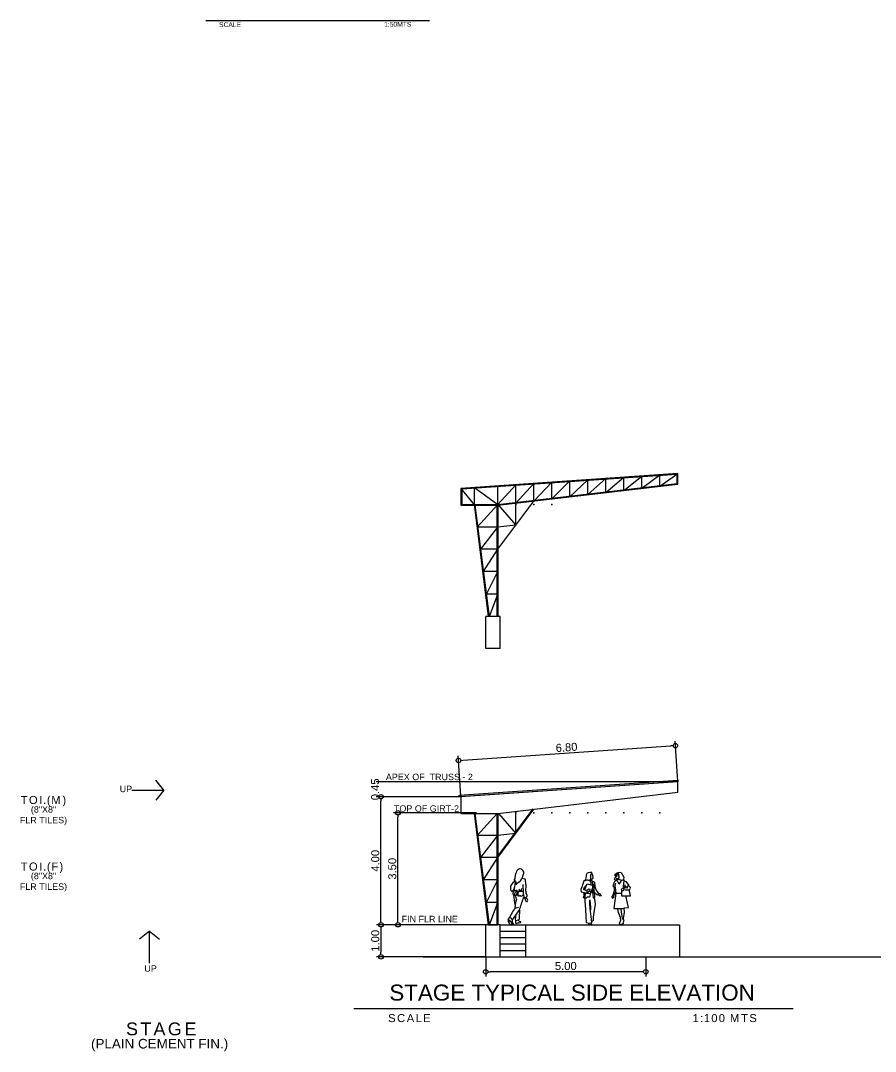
# Model space of a CAD drawing. Header units: inches. Extents: x -1369 to 1198, y -366 to 1398.
# Drawn here: x 13.8 to 40.49, y -338.42 to -306.23 of the extents above; entities that cross this region are included whole.
import ezdxf

# ---------------------------------------------------------------- set-up
doc = ezdxf.new("R2010")
doc.units = ezdxf.units.IN
doc.header["$MEASUREMENT"] = 0
for name, color, linetype in [('dim', 8, 'Continuous'), ('FIGURE', 8, 'Continuous'), ('txt', 7, 'Continuous')]:
    doc.layers.add(name, color=color, linetype=linetype)
doc.styles.add('ATTR', font='romans.shx', dxfattribs={"width": 0.8, "height": 1.735066})
doc.styles.get("Standard").update_dxf_attribs({"font": 'arial.ttf'})
doc.dimstyles.get("Standard").update_dxf_attribs({"dimtxt": 0.25, "dimasz": 0.14, "dimexe": 0.145, "dimexo": 0.025, "dimgap": 0.05, "dimtad": 1, "dimzin": 0, "dimdsep": 46, "dimtxsty": 'Standard', "dimblk": 'DOTBLANK', "dimcen": 0.09, "dimclrd": 256, "dimclre": 256, "dimaunit": 1, "dimadec": 5, "dimazin": 0, "dimtfac": 1, "dimtix": 1, "dimtofl": 0, "dimtmove": 0, "dimatfit": 3, "dimfxl": 0, "dimtolj": 1, "dimtzin": 0, "dimlwd": -1, "dimlwe": -1, "dimarcsym": 0})

# ---------------------------------------------------------------- blocks, each defined once
blk = doc.blocks.new('_DotBlank')
at = {"color": 0, "linetype": 'ByBlock', "lineweight": -2}
blk.add_line((-0.5, 0), (-1, 0), dxfattribs=at)
blk.add_circle((0, 0), 0.5, dxfattribs=at)
blk = doc.blocks.new('*D89')
at = {"layer": 'Defpoints', "color": 0, "transparency": 16777216}
for p in [(25.051, -330.468), (27.547, -330.468), (28.772, -334.465)]:
    blk.add_point(p, dxfattribs=at)
at = {"layer": 'dim', "transparency": 16777216}
for p, q in [((27.522, -330.468), (24.906, -330.468)), ((25.051, -334.325), (25.051, -330.608)), ((28.747, -334.465), (24.906, -334.465))]:
    blk.add_line(p, q, dxfattribs=at)
at = {"layer": 'dim', "transparency": 16777216, "xscale": 0.14, "yscale": 0.14, "zscale": 0.14}
for p, rotation in [((25.051, -330.468), 90), ((25.051, -334.465), 270)]:
    blk.add_blockref('_DotBlank', p, dxfattribs=dict(at, rotation=rotation))
at = {"layer": 'dim', "color": 0, "transparency": 16777216, "insert": (24.873, -332.467), "char_height": 0.25, "attachment_point": 5, "rotation": 90}
blk.add_mtext('\\A1;4.00', dxfattribs=at)
blk = doc.blocks.new('*D90')
at = {"layer": 'Defpoints', "color": 0, "transparency": 16777216}
for p in [(28.322, -334.465), (25.051, -335.465), (28.322, -335.465)]:
    blk.add_point(p, dxfattribs=at)
at = {"layer": 'dim', "transparency": 16777216}
for p, q in [((28.297, -334.465), (24.906, -334.465)), ((25.051, -334.605), (25.051, -335.325)), ((28.297, -335.465), (24.906, -335.465))]:
    blk.add_line(p, q, dxfattribs=at)
at = {"layer": 'dim', "transparency": 16777216, "xscale": 0.14, "yscale": 0.14, "zscale": 0.14}
for p, rotation in [((25.051, -334.465), 90), ((25.051, -335.465), 270)]:
    blk.add_blockref('_DotBlank', p, dxfattribs=dict(at, rotation=rotation))
at = {"layer": 'dim', "color": 0, "transparency": 16777216, "insert": (24.873, -334.965), "char_height": 0.25, "attachment_point": 5, "rotation": 90}
blk.add_mtext('\\A1;1.00', dxfattribs=at)
blk = doc.blocks.new('*D91')
at = {"layer": 'Defpoints', "color": 0, "transparency": 16777216}
for p in [(25.582, -330.968), (28.06, -330.968), (28.322, -334.465)]:
    blk.add_point(p, dxfattribs=at)
at = {"layer": 'dim', "transparency": 16777216}
for p, q in [((28.035, -330.968), (25.437, -330.968)), ((25.582, -334.325), (25.582, -331.108)), ((28.297, -334.465), (25.437, -334.465))]:
    blk.add_line(p, q, dxfattribs=at)
at = {"layer": 'dim', "transparency": 16777216, "xscale": 0.14, "yscale": 0.14, "zscale": 0.14}
for p, rotation in [((25.582, -330.968), 90), ((25.582, -334.465), 270)]:
    blk.add_blockref('_DotBlank', p, dxfattribs=dict(at, rotation=rotation))
at = {"layer": 'dim', "color": 0, "transparency": 16777216, "insert": (25.405, -332.717), "char_height": 0.25, "attachment_point": 5, "rotation": 90}
blk.add_mtext('\\A1;3.50', dxfattribs=at)
blk = doc.blocks.new('W1')
at = {"color": 0, "linetype": 'Continuous'}
for p, q in [((30.047, -144.465), (30.031, -144.51)), ((30.063, -144.38), (30.047, -144.425)), ((30.047, -144.425), (30.047, -144.465)), ((30.104, -144.364), (30.063, -144.38)), ((30.173, -144.348), (30.104, -144.364)), ((30.221, -144.352), (30.173, -144.348)), ((30.185, -144.425), (30.177, -144.526)), ((30.225, -144.397), (30.185, -144.425)), ((30.237, -144.389), (30.221, -144.352)), ((30.241, -144.409), (30.237, -144.389)), ((30.25, -144.441), (30.241, -144.409)), ((30.266, -144.461), (30.25, -144.441)), ((30.258, -144.473), (30.266, -144.461)), ((30.262, -144.526), (30.258, -144.473)), ((29.902, -144.825), (29.877, -144.886)), ((29.926, -144.781), (29.902, -144.825)), ((29.934, -144.736), (29.926, -144.781)), ((29.95, -144.688), (29.934, -144.736)), ((29.958, -144.631), (29.95, -144.688)), ((30.007, -144.603), (29.958, -144.631)), ((30.023, -144.566), (30.015, -144.599)), ((30.015, -144.599), (30.076, -144.583)), ((30.031, -144.51), (30.023, -144.566)), ((30.076, -144.583), (30.112, -144.583)), ((30.112, -144.583), (30.169, -144.595)), ((30.116, -144.591), (30.165, -144.615)), ((30.165, -144.615), (30.185, -144.647)), ((30.169, -144.595), (30.185, -144.575)), ((30.177, -144.526), (30.181, -144.558)), ((30.185, -144.575), (30.177, -144.558)), ((30.181, -144.558), (30.233, -144.55)), ((30.185, -144.647), (30.193, -144.696)), ((30.193, -144.696), (30.193, -144.734)), ((30.205, -144.554), (30.201, -144.599)), ((30.201, -144.599), (30.237, -144.607)), ((30.233, -144.55), (30.262, -144.526)), ((30.237, -144.607), (30.274, -144.627)), ((30.274, -144.627), (30.302, -144.651)), ((30.302, -144.651), (30.306, -144.704)), ((30.306, -144.704), (30.314, -144.761)), ((30.314, -144.761), (30.322, -144.781)), ((29.877, -144.886), (29.894, -144.955)), ((29.894, -144.955), (29.946, -144.967)), ((29.946, -144.967), (30.007, -144.987)), ((30.022, -144.99), (30.004, -145.095)), ((30.004, -145.095), (30.004, -145.242)), ((30.065, -144.972), (30.083, -144.971)), ((30.083, -144.971), (30.134, -144.945)), ((30.096, -144.89), (30.088, -144.914)), ((30.132, -144.87), (30.096, -144.89)), ((30.173, -144.886), (30.132, -144.87)), ((30.134, -144.945), (30.169, -144.918)), ((30.169, -144.918), (30.173, -144.886)), ((30.189, -144.965), (30.224, -144.968)), ((30.224, -144.968), (30.249, -144.966)), ((30.298, -145.137), (30.327, -145.319)), ((30.004, -145.242), (30.027, -145.51)), ((30.156, -145.208), (30.172, -145.324)), ((30.161, -145.321), (30.156, -145.208)), ((30.167, -145.479), (30.161, -145.321)), ((30.172, -145.324), (30.182, -145.434)), ((30.182, -145.434), (30.177, -145.516)), ((30.311, -145.468), (30.285, -145.6)), ((30.327, -145.363), (30.311, -145.468)), ((30.327, -145.319), (30.327, -145.363)), ((30.027, -145.51), (30.035, -145.728)), ((30.035, -145.728), (30.051, -145.912)), ((30.198, -145.723), (30.167, -145.479)), ((30.219, -145.917), (30.198, -145.723)), ((30.269, -145.741), (30.264, -145.849)), ((30.285, -145.6), (30.269, -145.741)), ((30.051, -145.912), (30.14, -145.933)), ((30.13, -145.983), (30.125, -145.941)), ((30.177, -145.983), (30.13, -145.983)), ((30.14, -145.933), (30.219, -145.917)), ((30.211, -145.964), (30.177, -145.983)), ((30.203, -145.928), (30.211, -145.964)), ((30.243, -145.87), (30.219, -145.87)), ((30.264, -145.849), (30.243, -145.87))]:
    blk.add_line(p, q, dxfattribs=at)
for points in [[(29.997, -144.9), (30.076, -144.707), (30.271, -144.752), (30.167, -145.021), (29.958, -144.995), (29.967, -144.974)], [(29.973, -144.89), (29.971, -144.874), (29.974, -144.857), (29.988, -144.838), (29.995, -144.814), (30.001, -144.797), (30.034, -144.764)], [(30.219, -144.603), (30.241, -144.709), (30.249, -144.747), (30.249, -144.966), (30.268, -145.137), (30.298, -145.137), (30.32, -145.124), (30.32, -145.091), (30.312, -145.06), (30.302, -145.021), (30.295, -144.964), (30.301, -144.927), (30.307, -144.782), (30.289, -144.717)], [(30.322, -144.781), (30.339, -144.85), (30.349, -144.891), (30.375, -144.932), (30.411, -144.972), (30.435, -144.997), (30.409, -145.023), (30.409, -145.054), (30.373, -145.046), (30.361, -145.021), (30.347, -145.021), (30.328, -145.003), (30.315, -144.976), (30.295, -144.964)], [(30.088, -144.914), (30.036, -144.914), (29.987, -144.896), (29.959, -144.885)], [(30.193, -144.955), (30.154, -145.122), (30.08, -145.122), (30.042, -145.149), (30.004, -145.149), (29.974, -145.15), (29.962, -145.125), (29.969, -145.101), (29.98, -145.068), (29.989, -144.999)], [(30.062, -144.914), (30.065, -144.984), (30.064, -144.996), (30.007, -144.987)], [(30.435, -144.997), (30.452, -145.005), (30.488, -145.016), (30.496, -145.052), (30.491, -145.038), (30.484, -145.031), (30.484, -145.031), (30.496, -145.052), (30.504, -145.06), (30.521, -145.079), (30.463, -145.083), (30.438, -145.055), (30.433, -145.045), (30.411, -145.035)]]:
    blk.add_lwpolyline(points)
blk = doc.blocks.new('People 7 Woman Walking Away')
for p, q in [((1.7, 53.5), (2.3, 58.6)), ((-3, 45.1), (-0.1, 48.6)), ((1.3, 51), (0.3, 49.2)), ((1.4, 53), (0.5, 51.8)), ((5.3, 48.5), (3.6, 46.8)), ((9.6, 53.3), (12.3, 52.4)), ((13.8, 46.2), (13.2, 51.2)), ((-3.1, 39.7), (-3.3, 44.1)), ((0.8, 39.9), (-0.5, 37.3)), ((10.2, 46.1), (10.6, 36.6)), ((13.7, 38.7), (13.9, 45.4)), ((15.1, 33.7), (14.1, 36.2)), ((7.9, 32.9), (7.5, 33.3)), ((11.1, 34.1), (11.9, 31.3)), ((12.8, 30.7), (12.9, 28.7)), ((13.4, 31), (15, 32.9)), ((1.5, 18.8), (1.6, 21.5)), ((-6.1, 6.2), (-4.2, 9.2)), ((-4.2, 1.4), (-6.1, 4.8)), ((-5.7, 6.8), (-3.6, 5)), ((-1.1, 0.9), (-3.2, 0.9)), ((-1.3, 0.9), (-2.8, 4)), ((2.1, 5.7), (2, 3.7)), ((3.7, 2.4), (5.1, 2.9)), ((5.3, 3), (7.5, 3.2))]:
    blk.add_line(p, q)
for centre, radius, start, end in [((8.7, 57.8), 6.4, 117.0545, 172.7336), ((6.8, 61.4), 2.29, 78.3367, 117.0545), ((6.2, 58.3), 5.46, 22.5187, 78.3367), ((5.6, 59.4), 5.77, 321.8182, 3.2709), ((9.4, 59.7), 1.98, 3.2709, 22.5187), ((-2.9, 50.9), 3.64, 320.3568, 331.6536), ((0.9, 51.5), 0.58, 138.9908, 318.54), ((1.9, 49.9), 0.867, 111.5383, 274.994), ((40, 41.9), 39, 169.4458, 177.1086), ((1.5, 50.9), 0.221, 291.5383, 138.54), ((0.7, 53.6), 1, 318.9908, 352.7336), ((2, 48.4), 0.624, 311.2695, 94.994), ((3, 47.3), 0.848, 131.2695, 316.8126), ((6.2, 47.7), 1.18, 113.3359, 136.8126), ((3.6, 53.6), 5.22, 293.3359, 347.1391), ((9.8, 52.2), 1.11, 108.5349, 167.1391), ((9.1, 54.1), 0.91, 288.535, 25.0961), ((11.2, 55.1), 1.33, 141.8182, 205.096), ((11.8, 51.1), 1.39, 7.2211, 70.3539), ((-1.9, 44.2), 1.4, 140.3568, 182.67), ((-2, 39.7), 1.16, 182.67, 311.3848), ((-7.1, 45.5), 8.89, 311.3848, 328.2016), ((5.9, 34), 7.28, 152.5623, 165.8775), ((-0.5, 35.6), 0.669, 165.8775, 238.6287), ((1.8, 39.3), 4.98, 238.6287, 261.777), ((250.1, 71.5), 253.3, 188.3211, 191.1937), ((13.8, 28.1), 14.9, 132.807, 154.587), ((-0.3, 41.4), 0.947, 328.2016, 4.1395), ((4.8, 41.7), 4.22, 157.5563, 184.1395), ((5.8, 41.3), 5.2, 181.2101, 195.6962), ((8.2, 59.1), 20.6, 249.0476, 276.638), ((-0.6, 44), 1.69, 337.5563, 357.1086), ((14.6, 30.7), 12.4, 138.9795, 165.0138), ((19.6, 44.5), 17, 194.476, 198.446), ((12.9, 34.5), 8.42, 149.756, 186.339), ((-1.2, 34), 9.84, 27.9066, 45.0119), ((19.5, 35.6), 12, 150.9696, 165.6194), ((21.7, 37.2), 11.1, 182.9982, 196.324), ((20.2, 38.6), 6.54, 178.5915, 201.1734), ((9.1, 45.6), 4.81, 358.5915, 7.2211), ((0.9, 33.5), 0.884, 26.8901, 81.7771), ((35.8, 19.9), 34.2, 163.7284, 177.397), ((2.2, 34.1), 0.503, 206.8901, 315.6851), ((-1576.3, -498.2), 1665.4, 18.5115, 18.628), ((3.3, 33), 1.12, 50.7706, 135.6851), ((1.2, 30), 1.77, 343.7284, 18.5115), ((5.6, 35.7), 2.43, 230.7706, 293.3394), ((6.9, 32.7), 0.838, 44.4537, 113.3394), ((-3607.3, 1270.8), 3824.9, 340.8954, 341.1088), ((8.4, 33.4), 0.742, 224.4537, 311.4645), ((12, 29.4), 4.61, 100.3584, 131.4645), ((12.7, 31.5), 0.886, 196.324, 320.4703), ((14.6, 28.8), 1.74, 183.9145, 281.3575), ((15.4, 31.4), 1.39, 171.0632, 243.0596), ((13.8, 28.5), 1.96, 333.8101, 63.0596), ((14.4, 33.4), 0.784, 320.4703, 21.1735), ((14.8, 28), 0.898, 281.3575, 333.8101), ((109, -46), 126.3, 150.5509, 153.9804), ((-1178.8, 844.8), 1445.4, 324.553, 325.0337), ((5.7, 12.3), 7.76, 92.7741, 150.5509), ((-6.4, 21.8), 7.94, 357.397, 357.8062), ((-2.5, 22.2), 10, 325.0337, 340.8954), ((32.9, 8.6), 26.9, 168.8631, 184.0751), ((-5.7, 16.2), 12.5, 348.8631, 8.8068), ((-4.9, 5.5), 1.39, 148.1282, 209.4266), ((1.1, -16.3), 21.2, 101.466, 108.3509), ((-14.2, -4.6), 17, 40.8008, 55.4469), ((-3.3, 2), 1.09, 209.4266, 271.4258), ((-5.7, 2.6), 3.2, 26.8603, 48.5676), ((2.2, 5), 4.07, 155.2937, 226.0119), ((-1.1, 1.6), 0.69, 271.4258, 46.0119), ((43.7, 7.1), 41.9, 174.5497, 181.9177), ((2, 14.8), 9.13, 268.4632, 296.6891), ((3.2, 3.6), 1.26, 176.4305, 288.7684), ((10.3, 10.4), 6.88, 218.2149, 247.1341), ((5.4, 1.9), 1.04, 96.6724, 108.7685), ((7.5, 3.7), 0.446, 276.6724, 67.1341)]:
    blk.add_arc(centre, radius, start, end)
at = {"style": 'ATTR', "width": 0.8, "flags": 9}
blk.add_attdef('ESTCODE', (0, 0), '', height=0.0159, dxfattribs=at)
blk = doc.blocks.new('W2')
at = {"color": 0, "linetype": 'Continuous'}
for p, q in [((30.744, -144.368), (30.831, -144.319)), ((30.751, -144.393), (30.744, -144.368)), ((30.751, -144.417), (30.751, -144.393)), ((30.793, -144.455), (30.751, -144.417)), ((30.773, -144.413), (30.766, -144.437)), ((30.806, -144.37), (30.773, -144.413)), ((30.791, -144.488), (30.793, -144.515)), ((30.813, -144.515), (30.793, -144.488)), ((30.795, -144.397), (30.822, -144.379)), ((30.8, -144.45), (30.795, -144.397)), ((30.851, -144.353), (30.806, -144.37)), ((30.822, -144.379), (30.842, -144.375)), ((30.831, -144.319), (30.882, -144.299)), ((30.857, -144.484), (30.84, -144.51)), ((30.842, -144.375), (30.853, -144.417)), ((30.844, -144.535), (30.866, -144.506)), ((30.857, -144.388), (30.851, -144.353)), ((30.853, -144.417), (30.857, -144.484)), ((30.871, -144.435), (30.857, -144.388)), ((30.866, -144.506), (30.871, -144.435)), ((30.882, -144.299), (30.938, -144.317)), ((30.938, -144.317), (31.018, -144.462)), ((31.018, -144.462), (31.011, -144.526)), ((30.726, -144.593), (30.678, -144.735)), ((30.678, -144.735), (30.693, -144.766)), ((30.693, -144.766), (30.747, -144.77)), ((30.775, -144.57), (30.726, -144.593)), ((30.742, -144.731), (30.757, -144.693)), ((30.757, -144.693), (30.766, -144.65)), ((30.775, -144.57), (30.797, -144.548)), ((30.793, -144.515), (30.817, -144.526)), ((30.831, -144.61), (30.797, -144.548)), ((30.84, -144.51), (30.813, -144.515)), ((30.817, -144.526), (30.844, -144.535)), ((30.875, -144.683), (30.831, -144.61)), ((30.886, -144.548), (30.844, -144.535)), ((30.875, -144.683), (30.918, -144.611)), ((30.984, -144.568), (30.886, -144.548)), ((30.918, -144.611), (30.945, -144.56)), ((31.049, -144.806), (30.946, -144.835)), ((31.011, -144.537), (30.984, -144.568)), ((30.998, -144.821), (31.029, -144.573)), ((31.011, -144.526), (31.029, -144.573)), ((31.029, -144.573), (31.078, -144.595)), ((31.078, -144.771), (31.046, -144.695)), ((31.138, -144.797), (31.049, -144.806)), ((31.078, -144.595), (31.162, -144.711)), ((31.111, -144.768), (31.078, -144.771)), ((31.109, -144.771), (31.138, -144.797)), ((31.162, -144.711), (31.111, -144.768)), ((31.178, -144.733), (31.162, -144.711)), ((31.213, -144.773), (31.178, -144.733)), ((31.204, -144.844), (31.222, -144.802)), ((31.222, -144.802), (31.213, -144.773)), ((30.773, -144.958), (30.943, -144.956)), ((31.071, -144.853), (31.162, -144.853)), ((31.159, -145.411), (31.081, -145.045)), ((31.162, -144.853), (31.204, -144.844)), ((30.707, -145.439), (30.826, -145.437)), ((30.826, -145.437), (30.917, -145.434)), ((30.849, -145.568), (30.826, -145.445)), ((30.917, -145.434), (30.991, -145.434)), ((30.92, -145.471), (30.944, -145.618)), ((30.991, -145.434), (31.046, -145.418)), ((31.022, -145.426), (31.028, -145.56)), ((31.046, -145.418), (31.159, -145.411)), ((30.91, -145.718), (30.849, -145.568)), ((30.923, -145.812), (30.91, -145.718)), ((30.944, -145.618), (30.962, -145.736)), ((30.962, -145.736), (31.001, -145.781)), ((31.004, -145.676), (30.999, -145.762)), ((30.999, -145.762), (31.004, -145.789)), ((31.001, -145.781), (31.015, -145.825)), ((31.028, -145.56), (31.004, -145.676)), ((30.886, -145.888), (30.923, -145.812)), ((30.899, -145.946), (30.886, -145.888)), ((30.999, -145.917), (30.899, -145.946)), ((31.015, -145.825), (30.996, -145.87)), ((30.996, -145.87), (30.999, -145.917))]:
    blk.add_line(p, q, dxfattribs=at)
for points in [[(30.766, -144.437), (30.739, -144.492), (30.715, -144.503), (30.731, -144.537), (30.768, -144.554), (30.786, -144.554)], [(30.72, -144.768), (30.712, -144.887), (30.675, -145.017), (30.646, -145.064), (30.646, -145.088), (30.668, -145.117), (30.688, -145.106), (30.703, -145.083), (30.71, -145.042), (30.752, -144.933), (30.763, -144.904)], [(30.742, -144.731), (30.758, -144.857), (30.761, -144.891), (30.773, -144.958)], [(30.803, -144.558), (30.82, -144.548), (30.827, -144.529)], [(31.054, -144.714), (31.041, -144.768), (31.042, -144.787), (31.041, -144.802), (31.041, -144.803)], [(30.773, -144.958), (30.707, -145.439)], [(30.946, -144.835), (30.937, -144.849), (30.943, -144.867), (30.976, -144.883), (31.013, -144.864), (31.013, -144.85), (31.071, -144.853)], [(30.943, -144.867), (30.943, -145.045), (31.222, -145.045), (31.183, -144.848)]]:
    blk.add_lwpolyline(points)
blk = doc.blocks.new('*D97')
at = {"layer": 'Defpoints', "color": 0, "transparency": 16777216}
for p in [(28.322, -335.465), (33.322, -335.465), (28.322, -335.932)]:
    blk.add_point(p, dxfattribs=at)
at = {"layer": 'dim', "transparency": 16777216}
for p, q in [((28.322, -335.49), (28.322, -336.077)), ((33.322, -335.49), (33.322, -336.077)), ((33.182, -335.932), (28.462, -335.932))]:
    blk.add_line(p, q, dxfattribs=at)
at = {"layer": 'dim', "transparency": 16777216, "xscale": 0.14, "yscale": 0.14, "zscale": 0.14, "rotation": 180}
blk.add_blockref('_DotBlank', (28.322, -335.932), dxfattribs=at)
at = {"layer": 'dim', "transparency": 16777216, "xscale": 0.14, "yscale": 0.14, "zscale": 0.14}
blk.add_blockref('_DotBlank', (33.322, -335.932), dxfattribs=at)
at = {"layer": 'dim', "color": 0, "transparency": 16777216, "insert": (30.822, -335.754), "char_height": 0.25, "attachment_point": 5}
blk.add_mtext('\\A1;5.00', dxfattribs=at)
blk = doc.blocks.new('STT')
for p, q in [((-0.139, 1), (-0.576, 4.497)), ((0.15, 4.497), (0.15, 1)), ((0.225, 1), (-0.225, 1)), ((-0.225, 0), (-0.225, 1)), ((0.225, 0), (0.225, 1))]:
    blk.add_line(p, q)
at = {"color": 8}
for p, q in [((-0.112, 1), (-0.554, 4.472)), ((-0.554, 4.472), (0.125, 4.472)), ((0.125, 4.472), (0.125, 1))]:
    blk.add_line(p, q, dxfattribs=at)
for points in [[(0.153, 4.473), (5.775, 5.135), (5.775, 5.46), (-1, 4.997), (-1, 4.472), (-0.573, 4.472)], [(0.712, 4.539), (1.275, 5.153)], [(1.275, 4.605), (1.837, 5.191)], [(1.275, 4.605), (1.275, 5.153)], [(1.837, 4.671), (2.4, 5.23)], [(1.837, 4.671), (1.837, 5.191)], [(2.4, 4.737), (2.962, 5.268)], [(2.4, 4.737), (2.4, 5.23)], [(2.962, 4.804), (2.962, 5.268)], [(2.964, 4.804), (3.525, 5.306)], [(3.525, 4.87), (4.087, 5.345)], [(3.525, 4.87), (3.525, 5.306)], [(4.087, 4.936), (4.65, 5.383)], [(4.087, 4.936), (4.087, 5.345)], [(4.65, 5.003), (5.212, 5.422)], [(4.65, 5.003), (4.65, 5.383)], [(5.212, 5.069), (5.775, 5.46)], [(5.212, 5.069), (5.212, 5.422)], [(-1, 4.997), (-0.573, 4.472)], [(-0.576, 4.497), (-0.576, 5.026)], [(-0.576, 5.026), (0.15, 4.497)], [(0.15, 4.497), (0.712, 5.114)], [(0.15, 4.497), (0.15, 5.076)], [(0.712, 4.539), (0.712, 5.114)], [(0.15, 3.1), (1.275, 4.605)], [(0.15, 4.497), (0.712, 3.852), (0.712, 4.539)], [(-0.112, 1), (0.15, 1.7), (-0.201, 1.7), (0.15, 2.4), (-0.29, 2.4), (0.15, 3.1), (-0.379, 3.1), (0.15, 3.787), (-0.488, 3.787), (0.15, 4.497)], [(0.712, 3.852), (0.15, 3.787)], [(0.225, 0), (-0.225, 0)]]:
    blk.add_lwpolyline(points)
blk.add_lwpolyline([(5.75, 5.433), (-0.975, 4.974), (-0.975, 4.497), (0.15, 4.497), (5.75, 5.157)], close=True, dxfattribs=at)
for p in [(0.712, 4.497), (1.275, 4.497), (1.837, 4.497)]:
    blk.add_point(p)
blk = doc.blocks.new('*D102')
at = {"layer": 'Defpoints', "color": 0, "transparency": 16777216}
for p in [(25.048, -330.005), (34.322, -330.005), (25.051, -330.468)]:
    blk.add_point(p, dxfattribs=at)
at = {"layer": 'dim', "transparency": 16777216}
for p, q in [((34.297, -330.005), (24.903, -330.005)), ((25.026, -330.468), (24.903, -330.468))]:
    blk.add_line(p, q, dxfattribs=at)
at = {"layer": 'dim', "color": 0, "transparency": 16777216, "insert": (24.87, -330.237), "char_height": 0.25, "attachment_point": 5, "rotation": 90}
blk.add_mtext('\\A1;0.45', dxfattribs=at)
blk = doc.blocks.new('*D104')
at = {"layer": 'Defpoints', "color": 0, "transparency": 16777216}
for p in [(34.245, -328.874), (34.322, -330.005), (27.547, -330.468)]:
    blk.add_point(p, dxfattribs=at)
at = {"layer": 'dim', "transparency": 16777216}
for p, q in [((27.61, -329.327), (34.105, -328.883)), ((34.321, -329.98), (34.235, -328.729)), ((27.546, -330.443), (27.46, -329.192))]:
    blk.add_line(p, q, dxfattribs=at)
at = {"layer": 'dim', "transparency": 16777216, "xscale": 0.14, "yscale": 0.14, "zscale": 0.14}
for p, rotation in [((34.245, -328.874), 3.905276561312365), ((27.47, -329.336), 183.9052765613123)]:
    blk.add_blockref('_DotBlank', p, dxfattribs=dict(at, rotation=rotation))
at = {"layer": 'dim', "color": 0, "transparency": 16777216, "insert": (30.845, -328.928), "char_height": 0.25, "attachment_point": 5, "rotation": 3.9053}
blk.add_mtext('\\A1;6.80', dxfattribs=at)

msp = doc.modelspace()

# ---------------------------------------------------------------- linework, layer by layer
at = {"color": 1}
for p, q in [((28.4081, -334.4653), (27.974, -330.9927)), ((28.6973, -330.9926), (28.6973, -334.4653))]:
    msp.add_line(p, q, dxfattribs=at)
at = {"color": 8}
for p, q in [((28.4352, -334.4653), (27.993, -330.9928)), ((27.993, -330.9928), (28.6723, -330.9928)), ((28.6723, -330.9928), (28.6723, -334.4653))]:
    msp.add_line(p, q, dxfattribs=at)
for p, q in [((28.7723, -334.4653), (28.3223, -334.4653)), ((28.3223, -335.4653), (28.3223, -334.4653)), ((28.7723, -335.4653), (28.7723, -334.4653))]:
    msp.add_line(p, q)
at = {"color": 1}
for points in [[(19.5769, -306.2346), (26.564, -306.2346)], [(34.3223, -330.0053), (27.5007, -330.471), (27.4973, -330.4211), (34.3223, -329.9552), (34.3223, -330.0053)], [(28.6973, -332.3653), (29.8223, -330.8604)], [(28.7723, -334.4653), (29.5723, -334.4653)], [(28.7723, -334.6653), (29.5723, -334.6653)], [(28.7723, -334.8653), (29.5723, -334.8653)], [(28.7723, -335.0653), (29.5723, -335.0653)], [(28.7723, -335.2653), (29.5723, -335.2653)], [(24.2065, -337.0758), (37.9242, -337.0758)]]:
    msp.add_lwpolyline(points, dxfattribs=at)
for points in [[(28.7002, -330.9926), (34.3223, -330.3301), (34.3223, -330.0053), (27.5473, -330.4678), (27.5473, -330.9928), (28.7002, -330.9926)], [(28.4352, -334.4653), (28.6973, -333.7653), (28.3461, -333.7653), (28.6973, -333.0653), (28.2569, -333.0653), (28.6973, -332.3653), (28.1678, -332.3653), (28.6973, -331.6778), (28.0596, -331.6778), (28.675, -330.9926)], [(28.7172, -330.9906), (29.2598, -331.6128), (29.2598, -330.9267)], [(29.2598, -331.6128), (28.6973, -331.6778)], [(28.3973, -334.4653), (28.6973, -334.4653)], [(29.5723, -334.4653), (34.3723, -334.4653), (34.3723, -335.4653)], [(29.5723, -335.4653), (29.5723, -334.4653)], [(26.3652, -335.4653), (64.7518, -335.4653)]]:
    msp.add_lwpolyline(points)
at = {"color": 8}
msp.add_lwpolyline([(28.6773, -332.3503), (29.8023, -330.8454)], dxfattribs=at)
for p in [(29.2598, -330.9678), (29.8223, -330.9678), (30.3848, -330.9678), (30.9473, -330.9678), (31.5098, -330.9678), (32.0723, -330.9678), (32.6348, -330.9678), (33.1973, -330.9678), (33.7598, -330.9678)]:
    msp.add_point(p)
at = {"layer": 'txt'}
for points in [[(17.2728, -330.2608), (18.2728, -330.2608), (18.0228, -329.95)], [(17.2728, -330.2608), (18.2728, -330.2608), (18.0228, -330.5715)], [(17.8228, -335.6608), (17.8228, -334.6608), (17.512, -334.9108)], [(17.8228, -335.6608), (17.8228, -334.6608), (18.1336, -334.9108)]]:
    msp.add_lwpolyline(points, dxfattribs=at)

# ---------------------------------------------------------------- block references
msp.add_blockref('STT', (28.5473, -325.8394))
at = {"layer": 'FIGURE', "color": 8, "xscale": 0.02775087907974464, "yscale": 0.02775087907974464, "zscale": 0.02775087907974464}
msp.add_blockref('People 7 Woman Walking Away', (29.1961, -334.4869), dxfattribs=at)
at = {"layer": 'FIGURE'}
for name, p in [('W1', (1.4118, -188.4824)), ('W2', (1.6164, -188.5192))]:
    msp.add_blockref(name, p, dxfattribs=at)

# ---------------------------------------------------------------- texts
at = {"attachment_point": 1}
for s, width, insert, char_height in [('SCALE', 0.949909, (19.9959, -306.2866), 0.15), ('1:50MTS', 0.949909, (25.1501, -306.2748), 0.15), ('STAGE TYPICAL SIDE ELEVATION', 18.079743, (25.3126, -336.3331), 0.5)]:
    msp.add_mtext_dynamic_manual_height_columns(s, width=width, gutter_width=1, heights=[0], dxfattribs=dict(at, insert=insert, char_height=char_height))
for s, insert, char_height, width in [('APEX OF  TRUSS - 2', (25.204, -329.7496), 0.2, 4.208436), ('TOP OF GIRT-2', (25.4557, -330.7361), 0.2, 4.208436), ('FIN FLR LINE', (25.6979, -334.1858), 0.2, 4.208436), ('{\\T1.2;SCALE}', (25.2736, -337.2544), 0.25, 2.789052), ('{\\T1.2;1:100 MTS}', (34.7826, -337.2544), 0.25, 4.208436)]:
    msp.add_mtext(s, dxfattribs=dict(at, insert=insert, char_height=char_height, width=width))
at = {"layer": 'txt', "char_height": 0.2, "attachment_point": 1}
for insert in [(16.8925, -330.1243), (17.6616, -335.7308)]:
    msp.add_mtext('UP', dxfattribs=dict(at, insert=insert))
at = {"layer": 'txt', "attachment_point": 1}
for s, insert, char_height, width in [('{\\T1.2;TOI.(M)}', (13.8021, -330.4443), 0.25, 2.789052), ('\\pxqc;(8"X8" \\PFLR TILES)', (13.7186, -330.7638), 0.2, 1.588314), ('{\\T1.2;TOI.(F)}', (13.8021, -332.522), 0.25, 1.262301), ('\\pxqc;(8"X8" \\PFLR TILES)', (13.7186, -332.8415), 0.2, 1.588314), ('{\\T1.2;STAGE}', (17.0907, -337.5169), 0.4, 2.789052), ('(PLAIN CEMENT FIN.)', (15.9969, -338.0285), 0.3, 4.498814)]:
    msp.add_mtext(s, dxfattribs=dict(at, insert=insert, char_height=char_height, width=width))

# ---------------------------------------------------------------- dimensions: what is measured, and where the dimension line sits
at = {"layer": 'dim', "color": 0}
dim = msp.add_aligned_dim(p1=(27.5473, -330.4678), p2=(34.3223, -330.0053), distance=1.1341, text='6.80', dimstyle='Standard', dxfattribs=at)
dim.commit()
dim.dimension.update_dxf_attribs({"geometry": '*D104', "text_midpoint": (30.8454, -328.9278)})
dim = msp.add_linear_dim(base=(25.0481, -330.0053), p1=(25.051, -330.4678), p2=(34.3223, -330.0053), angle=90, text='0.45', dimstyle='Standard', dxfattribs=at)
dim.commit()
dim.dimension.update_dxf_attribs({"geometry": '*D102', "text_midpoint": (24.8704, -330.2365)})
for base, p1, p2, picture, middle in [((25.051, -330.4678), (28.7723, -334.4653), (27.5473, -330.4678), '*D89', (24.8734, -332.4665)), ((25.5823, -330.9678), (28.3223, -334.4653), (28.0596, -330.9678), '*D91', (25.4046, -332.7165)), ((25.051, -335.4653), (28.3223, -334.4653), (28.3223, -335.4653), '*D90', (24.8734, -334.9653))]:
    dim = msp.add_linear_dim(base=base, p1=p1, p2=p2, angle=90, dimstyle='Standard', dxfattribs=at)
    dim.commit()
    dim.dimension.update_dxf_attribs({"geometry": picture, "text_midpoint": middle})
dim = msp.add_linear_dim(base=(28.3223, -335.9317), p1=(33.3223, -335.4653), p2=(28.3223, -335.4653), dimstyle='Standard', dxfattribs=at)
dim.commit()
dim.dimension.update_dxf_attribs({"geometry": '*D97', "text_midpoint": (30.8223, -335.7541)})

doc.saveas('drawing.dxf')
